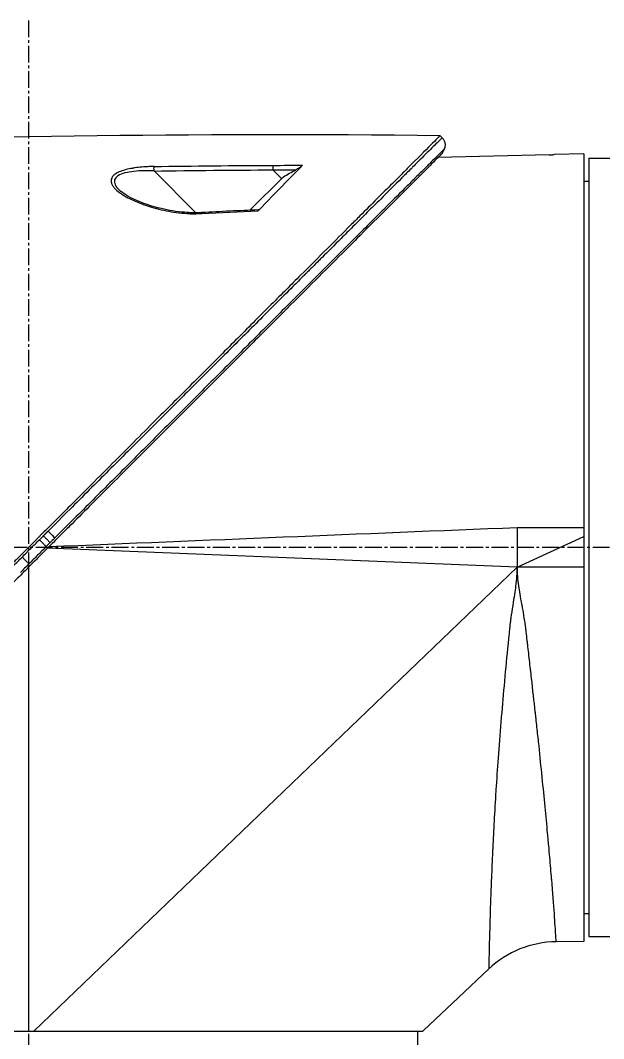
# Model space of a CAD drawing. Header units: millimetres. Extents: x 0 to 4378, y 0 to 2376.
# Drawn here: x 235.2 to 293.7, y 1539.2 to 1641.3 of the extents above; entities that cross this region are included whole.
import ezdxf

# ---------------------------------------------------------------- set-up
doc = ezdxf.new("R2010")
doc.units = ezdxf.units.MM
doc.header["$LTSCALE"] = 0.2
doc.linetypes.add('CENTER2', pattern=[1.125, 0.75, -0.125, 0.125, -0.125])
doc.layers.add('02_Center Line', color=1, linetype='CENTER2')

# ---------------------------------------------------------------- blocks, each defined once
blk = doc.blocks.new('A$C2641d59f')
for p, q in [((41.78, 1027.27), (41.57, 1027.47)), ((52.5, 1025.56), (41.35, 1025.27)), ((56, 1025.65), (53, 1025.57)), ((56, 1025.65), (56, 946.68)), ((56.5, 1025.2), (62.5, 1025.2)), ((56.5, 1025.2), (56.5, 947.2)), ((17.07, 1019.74), (12.88, 1023.93)), ((25.67, 1023.17), (24.8, 1024.04)), ((8.58, 1023.05), (8.58, 1023.05)), ((25.85, 1023.34), (22.5, 1020)), ((56, 1022.91), (56.5, 1022.92)), ((17.16, 1019.65), (17.16, 1019.65)), ((49.3, 988.2), (56, 988.2)), ((49.3, 988.2), (49.3, 984.2)), ((49.3, 984.2), (56, 987.28)), ((49.3, 984.2), (2.2, 986.12)), ((11.31, 986.65), (11.31, 986.65)), ((15.98, 986.84), (15.98, 986.84)), ((0.3, 984.22), (0.3, 937.7)), ((49.3, 984.2), (0.82, 937.7)), ((56, 984.2), (49.3, 984.2)), ((56, 949.49), (56.5, 949.48)), ((56, 946.68), (53.22, 946.66)), ((56.5, 947.2), (70.02, 947.2)), ((43.4, 941.06), (46.45, 943.94)), ((43.4, 941.07), (39.9, 937.77)), ((43.4, 941.07), (43.4, 941.06)), ((-38.7, 937.7), (39.83, 937.7)), ((39.3, 937.7), (39.3, 931.7))]:
    blk.add_line(p, q)
blk.add_arc((53.31, 936.66), 10, 90.5, 133.2998)
at = {"extrusion": (0, 0, -1)}
for centre, major_axis, ratio, start_param, end_param in [((31.99, -424.31), (-1152.82, -878.23), 0.999554, 2.208409, 2.216638), ((31.87, -428.98), (-1028.14, -1027.12), 0.999657, 2.342453, 2.350656), ((32.04, -431.82), (-1156.92, -885.23), 0.999556, 2.218747, 2.220785), ((31.91, -435.85), (-1032.99, -1031.98), 0.999657, 2.35066, 2.352222), ((66.04, 90.94), (433.6, 822.79), 0.999764, 5.746022, 5.752107), ((2.24, 987.82), (0.707, -0.708), 0.014107, 4.712384, 6.026259), ((39.91, 937.76), (-0.685, -0.645), 0.008693, 1.464682, 1.570872), ((39.91, 937.76), (0.685, 0.645), 0.008695, 4.606273, 4.712465)]:
    blk.add_ellipse(centre, major_axis=major_axis, ratio=ratio, start_param=start_param, end_param=end_param, dxfattribs=at)
for points, knots in [([(41.57, 1027.47), (41.57, 1027.47), (41.51, 1027.41), (41.25, 1027.15), (41.07, 1026.97), (40.32, 1026.22), (39.59, 1025.49), (38.41, 1024.31), (38.13, 1024.03), (37.51, 1023.41), (37.15, 1023.05), (35.81, 1021.71), (34.71, 1020.61), (33.21, 1019.11), (32.89, 1018.79), (31.82, 1017.72), (31.04, 1016.94), (29.38, 1015.28), (28.49, 1014.39), (27.11, 1013.01), (26.63, 1012.53), (25.65, 1011.55), (25.14, 1011.05), (24.1, 1010), (23.57, 1009.47), (21.87, 1007.77), (20.7, 1006.6), (18.89, 1004.79), (18.26, 1004.16), (16.98, 1002.88), (16.32, 1002.22), (14.96, 1000.86), (14.27, 1000.17), (13.21, 999.12), (12.86, 998.76), (11.75, 997.66), (11.01, 996.91), (8.63, 994.53), (6.98, 992.88), (4.94, 990.84), (4.53, 990.43), (3.59, 989.5), (3.06, 988.96), (2.16, 988.07), (1.84, 987.74), (1.4, 987.31), (1.34, 987.24), (1.2, 987.1), (1.13, 987.03), (0.81, 986.71), (0.61, 986.51), (0.26, 986.16), (0.16, 986.06), (-0.12, 985.78), (-0.27, 985.63), (-0.58, 985.32), (-0.73, 985.17), (-0.98, 984.92), (-1.09, 984.82), (-1.28, 984.63), (-1.36, 984.54), (-1.55, 984.35), (-1.66, 984.24), (-1.86, 984.04), (-1.95, 983.95), (-3.3, 982.6), (-4.57, 981.33), (-6.64, 979.27), (-7.44, 978.46), (-9.01, 976.89), (-9.78, 976.13), (-10.91, 974.99), (-11.27, 974.63), (-12.38, 973.53), (-13.11, 972.8), (-16.57, 969.33), (-19.24, 966.66), (-21.94, 963.97), (-22.07, 963.83), (-22.35, 963.56), (-22.48, 963.42), (-22.75, 963.15), (-22.89, 963.01), (-23.13, 962.77), (-23.23, 962.67), (-23.89, 962.02), (-24.43, 961.47), (-25.11, 960.79), (-25.26, 960.64), (-25.54, 960.36), (-25.67, 960.23), (-25.93, 959.97), (-26.06, 959.84), (-26.36, 959.54), (-26.52, 959.38), (-26.84, 959.06), (-27, 958.9), (-27.33, 958.58), (-27.5, 958.4), (-27.75, 958.15), (-27.83, 958.07), (-28.02, 957.89), (-28.13, 957.77), (-28.37, 957.53), (-28.5, 957.4), (-28.82, 957.09), (-29, 956.9), (-29.38, 956.52), (-29.57, 956.33), (-30.16, 955.74), (-30.54, 955.36), (-31.01, 954.89), (-31.1, 954.8), (-31.33, 954.57), (-31.47, 954.44), (-31.75, 954.15), (-31.9, 954), (-32.2, 953.7), (-32.35, 953.55), (-32.66, 953.24), (-32.81, 953.09), (-33.1, 952.8), (-33.24, 952.66), (-33.66, 952.24), (-33.93, 951.97), (-34.44, 951.46), (-34.69, 951.21), (-35.15, 950.75), (-35.37, 950.53), (-35.99, 949.91), (-36.37, 949.53), (-37.06, 948.84), (-37.37, 948.54), (-37.91, 947.99), (-38.15, 947.75), (-38.58, 947.32), (-38.77, 947.14), (-39.02, 946.88), (-39.1, 946.81), (-39.31, 946.59), (-39.44, 946.46), (-39.78, 946.13), (-39.96, 945.94), (-40.37, 945.53), (-40.56, 945.34), (-40.75, 945.15), (-40.8, 945.11), (-40.84, 945.06), (-40.85, 945.05), (-40.87, 945.03), (-40.87, 945.03), (-40.87, 945.03)], [-21.000836, -21.000836, -21.000836, -21.000836, -20.328863, -20.328863, -19.655828, -19.655828, -18.308332, -18.308332, -17.924512, -17.924512, -17.485993, -17.485993, -16.316696, -16.316696, -16.006668, -16.006668, -15.296307, -15.296307, -14.534305, -14.534305, -14.139555, -14.139555, -13.730091, -13.730091, -13.30546, -13.30546, -12.401825, -12.401825, -11.929878, -11.929878, -11.437802, -11.437802, -10.9252, -10.9252, -10.663362, -10.663362, -10.117833, -10.117833, -8.934625, -8.934625, -8.645977, -8.645977, -8.260408, -8.260408, -8.006475, -8.006475, -7.961161, -7.961161, -7.91407, -7.91407, -7.778509, -7.778509, -7.724161, -7.724161, -7.666804, -7.666804, -7.602838, -7.602838, -7.565627, -7.565627, -7.532521, -7.532521, -7.488032, -7.488032, -7.450837, -7.450837, -6.924212, -6.924212, -6.587553, -6.587553, -6.265466, -6.265466, -6.109966, -6.109966, -5.79866, -5.79866, -4.627003, -4.627003, -4.564096, -4.564096, -4.501625, -4.501625, -4.439084, -4.439084, -4.389917, -4.389917, -4.135415, -4.135415, -4.06302, -4.06302, -4.00074, -4.00074, -3.938004, -3.938004, -3.858125, -3.858125, -3.782258, -3.782258, -3.697501, -3.697501, -3.658476, -3.658476, -3.601749, -3.601749, -3.53559, -3.53559, -3.439968, -3.439968, -3.337887, -3.337887, -3.131131, -3.131131, -3.082568, -3.082568, -3.005474, -3.005474, -2.922888, -2.922888, -2.834293, -2.834293, -2.74619, -2.74619, -2.661641, -2.661641, -2.496608, -2.496608, -2.34096, -2.34096, -2.194458, -2.194458, -1.921626, -1.921626, -1.681164, -1.681164, -1.470918, -1.470918, -1.287493, -1.287493, -1.207074, -1.207074, -1.056347, -1.056347, -0.792008, -0.792008, -0.395398, -0.395398, -0.197631, -0.197631, -0.099394, -0.099394, 0, 0, 0, 0]), ([(41.78, 1027.26), (41.78, 1027.27), (41.7, 1027.19), (41.46, 1026.94), (41.35, 1026.84), (41.21, 1026.7), (41.03, 1026.52), (41.02, 1026.51), (41.02, 1026.51), (41.01, 1026.5), (40.85, 1026.34), (40.66, 1026.15), (40.43, 1025.92), (40.23, 1025.73), (40.01, 1025.51), (39.76, 1025.26), (39.73, 1025.23), (39.7, 1025.2), (39.67, 1025.16), (39.42, 1024.92), (39.15, 1024.65), (38.84, 1024.35), (38.82, 1024.32), (38.79, 1024.29), (38.76, 1024.26), (38.62, 1024.12), (38.46, 1023.97), (38.3, 1023.81), (38.21, 1023.71), (38.11, 1023.62), (38.01, 1023.52), (37.96, 1023.47), (37.91, 1023.42), (37.86, 1023.37), (37.81, 1023.32), (37.78, 1023.28), (37.72, 1023.23), (37.72, 1023.22), (37.71, 1023.22), (37.71, 1023.21), (37.02, 1022.53), (36.31, 1021.82), (35.61, 1021.12), (35.16, 1020.67), (34.71, 1020.23), (34.27, 1019.79), (33.78, 1019.3), (33.29, 1018.81), (32.83, 1018.35), (32.42, 1017.94), (32.02, 1017.55), (31.65, 1017.17), (30.93, 1016.46), (30.29, 1015.82), (29.74, 1015.27), (29.61, 1015.14), (29.49, 1015.03), (29.38, 1014.91), (29.07, 1014.6), (28.79, 1014.32), (28.54, 1014.08), (28.42, 1013.95), (28.31, 1013.84), (28.2, 1013.74), (28.17, 1013.7), (28.14, 1013.67), (28.11, 1013.64), (28.09, 1013.62), (28.07, 1013.61), (28.05, 1013.59), (28.03, 1013.56), (28.01, 1013.54), (27.98, 1013.52), (27.97, 1013.51), (27.96, 1013.5), (27.95, 1013.49), (27.95, 1013.48), (27.95, 1013.48), (27.95, 1013.48), (27.94, 1013.48), (27.94, 1013.48), (27.94, 1013.48), (27.94, 1013.47), (27.93, 1013.47), (27.92, 1013.45), (27.55, 1013.09), (27.18, 1012.71), (26.8, 1012.34), (25.66, 1011.2), (24.5, 1010.04), (23.33, 1008.87), (22.13, 1007.67), (20.92, 1006.47), (19.71, 1005.26), (18.46, 1004.02), (17.22, 1002.78), (15.98, 1001.54), (15.57, 1001.13), (15.17, 1000.73), (14.76, 1000.32), (14.53, 1000.1), (14.31, 999.87), (14.09, 999.65), (13.45, 999.01), (12.81, 998.38), (12.18, 997.74), (10.87, 996.44), (9.59, 995.15), (8.32, 993.89), (7.66, 993.23), (7.02, 992.59), (6.37, 991.95), (5.72, 991.29), (5.07, 990.64), (4.42, 990), (3.69, 989.27), (2.97, 988.54), (2.25, 987.83)], [0.0000275, 0.0000275, 0.0000275, 0.0000275, 0.0859853, 0.0859853, 0.0859853, 0.1241981, 0.1241981, 0.1241981, 0.125, 0.125, 0.125, 0.1589987, 0.1589987, 0.1589987, 0.1875, 0.1875, 0.1875, 0.1911709, 0.1911709, 0.1911709, 0.21875, 0.21875, 0.21875, 0.2212271, 0.2212271, 0.2212271, 0.234375, 0.234375, 0.234375, 0.2421875, 0.2421875, 0.2421875, 0.2460938, 0.2460938, 0.2460938, 0.2496161, 0.2496161, 0.2496161, 0.25, 0.25, 0.25, 0.2912742, 0.2912742, 0.2912742, 0.3179228, 0.3179228, 0.3179228, 0.3481944, 0.3481944, 0.3481944, 0.375, 0.375, 0.375, 0.4261619, 0.4261619, 0.4261619, 0.4375, 0.4375, 0.4375, 0.46875, 0.46875, 0.46875, 0.484375, 0.484375, 0.484375, 0.4893023, 0.4893023, 0.4893023, 0.4921875, 0.4921875, 0.4921875, 0.4960938, 0.4960938, 0.4960938, 0.4980469, 0.4980469, 0.4980469, 0.4986572, 0.4986572, 0.4986572, 0.4992676, 0.4992676, 0.4992676, 0.5, 0.5, 0.5, 0.5215625, 0.5215625, 0.5215625, 0.5877727, 0.5877727, 0.5877727, 0.656049, 0.656049, 0.656049, 0.7265974, 0.7265974, 0.7265974, 0.75, 0.75, 0.75, 0.7627993, 0.7627993, 0.7627993, 0.7996666, 0.7996666, 0.7996666, 0.8755356, 0.8755356, 0.8755356, 0.9146293, 0.9146293, 0.9146293, 0.9545641, 0.9545641, 0.9545641, 1, 1, 1, 1]), ([(41.78, 1027.26), (41.81, 1027.23), (41.84, 1027.19), (41.87, 1027.15), (41.9, 1027.11), (41.93, 1027.07), (41.95, 1027.02), (41.98, 1026.98), (42, 1026.93), (42.02, 1026.88), (42.03, 1026.83), (42.05, 1026.78), (42.06, 1026.73), (42.07, 1026.68), (42.07, 1026.62), (42.07, 1026.57), (42.07, 1026.52), (42.07, 1026.47), (42.06, 1026.41), (42.05, 1026.36), (42.04, 1026.31), (42.03, 1026.27), (42.01, 1026.22), (41.99, 1026.17), (41.97, 1026.13)], [0, 0, 0, 0, 0.125, 0.125, 0.125, 0.25, 0.25, 0.25, 0.375, 0.375, 0.375, 0.5, 0.5, 0.5, 0.625, 0.625, 0.625, 0.75, 0.75, 0.75, 0.875, 0.875, 0.875, 1, 1, 1, 1]), ([(41.97, 1026.13), (41.98, 1026.13), (41.87, 1026.02), (41.66, 1025.81), (41.55, 1025.7), (41.41, 1025.56), (41.24, 1025.39), (41.07, 1025.22), (40.87, 1025.03), (40.65, 1024.8), (40.42, 1024.58), (40.18, 1024.33), (39.9, 1024.06), (39.63, 1023.79), (39.33, 1023.49), (39.01, 1023.18), (38.7, 1022.86), (38.35, 1022.52), (37.99, 1022.16), (37.36, 1021.52), (36.66, 1020.83), (35.92, 1020.08), (35.49, 1019.66), (35.05, 1019.22), (34.6, 1018.77), (34.14, 1018.31), (33.66, 1017.84), (33.17, 1017.35), (32.2, 1016.38), (31.18, 1015.36), (30.12, 1014.3), (29.6, 1013.78), (29.06, 1013.24), (28.52, 1012.7), (28.09, 1012.27), (27.66, 1011.85), (27.23, 1011.41), (26.11, 1010.3), (24.96, 1009.15), (23.79, 1007.98), (22.62, 1006.81), (21.43, 1005.62), (20.22, 1004.41), (19, 1003.2), (17.77, 1001.97), (16.53, 1000.73), (15.91, 1000.1), (15.28, 999.48), (14.65, 998.85), (14.02, 998.22), (13.39, 997.59), (12.76, 996.96), (11.49, 995.69), (10.22, 994.42), (8.94, 993.14), (8.29, 992.5), (7.65, 991.86), (7.01, 991.22), (6.37, 990.57), (5.72, 989.93), (5.08, 989.29), (4.36, 988.57), (3.64, 987.85), (2.93, 987.14)], [0, 0, 0, 0, 0.0671031, 0.0671031, 0.0671031, 0.1029277, 0.1029277, 0.1029277, 0.1387919, 0.1387919, 0.1387919, 0.1747111, 0.1747111, 0.1747111, 0.2106779, 0.2106779, 0.2106779, 0.2467042, 0.2467042, 0.2467042, 0.3103939, 0.3103939, 0.3103939, 0.3465771, 0.3465771, 0.3465771, 0.383319, 0.383319, 0.383319, 0.4564224, 0.4564224, 0.4564224, 0.4927866, 0.4927866, 0.4927866, 0.5210907, 0.5210907, 0.5210907, 0.5939582, 0.5939582, 0.5939582, 0.6669229, 0.6669229, 0.6669229, 0.7399622, 0.7399622, 0.7399622, 0.7765034, 0.7765034, 0.7765034, 0.8130598, 0.8130598, 0.8130598, 0.886194, 0.886194, 0.886194, 0.9227702, 0.9227702, 0.9227702, 0.9593497, 0.9593497, 0.9593497, 1, 1, 1, 1]), ([(41.76, 1025.68), (41.76, 1025.68), (41.76, 1025.68), (41, 1024.92), (40.56, 1024.48), (39.83, 1023.75), (39.65, 1023.57), (38.01, 1021.93), (35.95, 1019.87), (32.87, 1016.79), (32.16, 1016.08), (29.68, 1013.6), (27.8, 1011.72), (24.8, 1008.72), (23.72, 1007.64), (21.46, 1005.38), (20.27, 1004.19), (17.75, 1001.67), (16.42, 1000.34), (13.62, 997.54), (12.14, 996.06), (9.88, 993.8), (9.1, 993.02), (7.02, 990.94), (5.71, 989.63), (4.08, 988), (3.76, 987.68), (3.22, 987.14), (3.03, 986.95), (2.62, 986.54), (2.46, 986.38), (2.12, 986.04), (1.94, 985.86), (1.6, 985.52), (1.44, 985.36), (1.01, 984.93), (0.72, 984.64), (0.36, 984.29), (0.29, 984.21), (0.12, 984.04), (0.03, 983.95), (-0.28, 983.64), (-0.44, 983.48), (-1.04, 982.88), (-1.45, 982.48), (-3.5, 980.42), (-5.16, 978.76), (-7.56, 976.36), (-8.32, 975.6), (-10.54, 973.38), (-11.98, 971.94), (-14.72, 969.2), (-16.02, 967.9), (-17.89, 966.03), (-18.47, 965.45), (-20.19, 963.74), (-21.3, 962.62), (-23.4, 960.52), (-24.39, 959.53), (-26.25, 957.67), (-27.13, 956.79), (-28.37, 955.55), (-28.75, 955.17), (-29.49, 954.43), (-29.84, 954.08), (-30.83, 953.09), (-31.46, 952.47), (-32.58, 951.34), (-33.09, 950.83), (-34.42, 949.5), (-35.19, 948.73), (-36.14, 947.78), (-36.39, 947.53), (-37.03, 946.89), (-37.39, 946.53), (-38.19, 945.73), (-38.56, 945.36), (-38.87, 945.05), (-38.92, 945), (-39.04, 944.88), (-39.09, 944.83), (-39.17, 944.76), (-39.18, 944.74), (-39.18, 944.74)], [-15.738203, -15.738203, -15.738203, -15.738203, -14.793481, -14.793481, -14.173934, -14.173934, -13.996984, -13.996984, -12.579476, -12.579476, -12.176243, -12.176243, -11.215253, -11.215253, -10.695697, -10.695697, -10.142358, -10.142358, -9.539575, -9.539575, -8.883963, -8.883963, -8.543526, -8.543526, -7.972636, -7.972636, -7.829924, -7.829924, -7.73886, -7.73886, -7.680875, -7.680875, -7.616244, -7.616244, -7.560081, -7.560081, -7.459116, -7.459116, -7.430908, -7.430908, -7.397967, -7.397967, -7.318024, -7.318024, -7.146824, -7.146824, -6.455961, -6.455961, -6.135134, -6.135134, -5.518203, -5.518203, -4.951279, -4.951279, -4.691225, -4.691225, -4.182012, -4.182012, -3.710062, -3.710062, -3.272291, -3.272291, -3.069642, -3.069642, -2.879581, -2.879581, -2.522736, -2.522736, -2.208798, -2.208798, -1.659444, -1.659444, -1.453529, -1.453529, -1.091939, -1.091939, -0.546675, -0.546675, -0.410051, -0.410051, -0.205023, -0.205023, 0, 0, 0, 0]), ([(41.76, 1025.68), (41.76, 1025.68), (41.73, 1025.65), (41.61, 1025.53), (41.53, 1025.45), (41.39, 1025.31), (41.37, 1025.29), (41.35, 1025.27)], [0, 0, 0, 0, 0.2643321, 0.2643321, 0.528758, 0.528758, 0.5707059, 0.5707059, 0.5707059, 0.5707059]), ([(52.5, 1025.56), (52.5, 1025.56), (52.5, 1025.56), (52.5, 1025.56), (52.5, 1025.56), (52.5, 1025.56), (52.51, 1025.56), (52.52, 1025.56), (52.55, 1025.56), (52.61, 1025.56), (52.65, 1025.56), (52.74, 1025.56), (52.79, 1025.56), (52.9, 1025.57), (52.95, 1025.57), (53, 1025.57)], [-0.07872826, -0.07872826, -0.07872826, -0.07872826, -0.07717203, -0.07717203, -0.07494405, -0.07494405, -0.06936392, -0.06936392, -0.04935694, -0.04935694, -0.03332942, -0.03332942, -0.01579755, -0.01579755, -0.000001, -0.000001, -0.000001, -0.000001]), ([(12.88, 1024.38), (12.66, 1024.38), (12.45, 1024.37), (12.25, 1024.36), (12.04, 1024.35), (11.88, 1024.34), (11.65, 1024.32), (11.42, 1024.3), (11.2, 1024.27), (10.99, 1024.25), (10.87, 1024.23), (10.77, 1024.21), (10.67, 1024.19), (10.58, 1024.18), (10.49, 1024.16), (10.39, 1024.14), (9.96, 1024.05), (9.58, 1023.94), (9.26, 1023.78), (9.13, 1023.72), (9.01, 1023.64), (8.91, 1023.57), (8.71, 1023.41), (8.63, 1023.25), (8.59, 1023.1), (8.56, 1022.99), (8.57, 1022.86), (8.6, 1022.75), (8.6, 1022.73), (8.61, 1022.71), (8.61, 1022.69), (8.63, 1022.64), (8.65, 1022.58), (8.68, 1022.53), (8.7, 1022.5), (8.72, 1022.47), (8.74, 1022.44), (8.79, 1022.36), (8.87, 1022.26), (8.94, 1022.19), (9.07, 1022.05), (9.23, 1021.91), (9.42, 1021.77), (9.52, 1021.7), (9.63, 1021.62), (9.75, 1021.54), (9.87, 1021.47), (9.98, 1021.4), (10.09, 1021.34), (10.52, 1021.1), (11.04, 1020.87), (11.6, 1020.66), (12.14, 1020.45), (12.68, 1020.28), (13.31, 1020.12), (13.33, 1020.12), (13.35, 1020.11), (13.37, 1020.11), (13.7, 1020.03), (14.03, 1019.96), (14.36, 1019.89), (14.69, 1019.83), (14.99, 1019.79), (15.36, 1019.74), (15.38, 1019.74), (15.4, 1019.74), (15.42, 1019.74), (15.77, 1019.7), (16.09, 1019.67), (16.47, 1019.66), (16.49, 1019.65), (16.51, 1019.65), (16.53, 1019.65), (16.9, 1019.64), (17.2, 1019.64), (17.66, 1019.67)], [0, 0, 0, 0, 0.03125, 0.03125, 0.03125, 0.0625, 0.0625, 0.0625, 0.09375, 0.09375, 0.09375, 0.110985, 0.110985, 0.110985, 0.125, 0.125, 0.125, 0.1875, 0.1875, 0.1875, 0.213151, 0.213151, 0.213151, 0.266654, 0.266654, 0.266654, 0.305187, 0.305187, 0.305187, 0.3125, 0.3125, 0.3125, 0.332554, 0.332554, 0.332554, 0.34375, 0.34375, 0.34375, 0.375, 0.375, 0.375, 0.4375, 0.4375, 0.4375, 0.469225, 0.469225, 0.469225, 0.5, 0.5, 0.5, 0.625, 0.625, 0.625, 0.746043, 0.746043, 0.746043, 0.75, 0.75, 0.75, 0.8125, 0.8125, 0.8125, 0.875, 0.875, 0.875, 0.877935, 0.877935, 0.877935, 0.9375, 0.9375, 0.9375, 0.940676, 0.940676, 0.940676, 1, 1, 1, 1]), ([(12.88, 1023.93), (12.19, 1023.96), (11.51, 1023.96), (10.22, 1023.82), (9.62, 1023.69), (8.89, 1023.21), (8.82, 1022.88), (9.07, 1022.37), (9.22, 1022.19), (9.4, 1022.01)], [0, 0, 0, 0, 0.125, 0.125, 0.25, 0.25, 0.375, 0.375, 0.4429497, 0.4429497, 0.4429497, 0.4429497]), ([(23.31, 1019.95), (24.32, 1020.95), (25.13, 1021.8), (26.65, 1023.36), (27.33, 1024.05), (27.77, 1024.51)], [0.000003, 0.000003, 0.000003, 0.000003, 0.596138, 0.596138, 1.498187, 1.498187, 1.498187, 1.498187]), ([(25.85, 1023.34), (26.05, 1023.46), (26.26, 1023.58), (26.67, 1023.81), (26.87, 1023.93), (27.08, 1024.05)], [-0.1420846, -0.1420846, -0.1420846, -0.1420846, -0.071052, -0.071052, 0, 0, 0, 0]), ([(27.08, 1024.05), (27.22, 1024.13), (27.35, 1024.21), (27.54, 1024.34), (27.61, 1024.38), (27.68, 1024.44), (27.71, 1024.45), (27.74, 1024.48), (27.76, 1024.5), (27.77, 1024.51)], [0, 0, 0, 0, 0.049407, 0.049407, 0.0845377, 0.0845377, 0.1006426, 0.1006426, 0.1144911, 0.1144911, 0.1144911, 0.1144911]), ([(17.65, 1019.76), (17.07, 1019.73), (16.49, 1019.74), (15.13, 1019.85), (14.35, 1019.98), (12.64, 1020.39), (11.71, 1020.7), (10.31, 1021.35), (9.75, 1021.69), (9.41, 1022.01)], [0, 0, 0, 0, 0.1731548, 0.1731548, 0.4163571, 0.4163571, 0.7396751, 0.7396751, 0.9899824, 0.9899824, 0.9899824, 0.9899824]), ([(23.31, 1019.95), (23.32, 1019.96), (23.33, 1019.97), (23.34, 1019.98), (23.35, 1019.99), (23.36, 1020.01), (23.36, 1020.02), (23.35, 1020.03), (23.34, 1020.04), (23.33, 1020.03)], [0.00000015, 0.00000015, 0.00000015, 0.00000015, 0.00611289, 0.00611289, 0.01218263, 0.01218263, 0.02278958, 0.02278958, 0.03285016, 0.03285016, 0.03285016, 0.03285016]), ([(1.78, 987.36), (1.81, 987.32), (1.85, 987.28), (1.89, 987.25), (1.92, 987.21), (1.96, 987.17), (2, 987.13), (2.04, 987.1), (2.07, 987.06), (2.11, 987.02), (2.14, 986.99), (2.18, 986.96), (2.21, 986.92), (2.24, 986.89), (2.27, 986.86), (2.3, 986.83), (2.32, 986.81), (2.35, 986.78), (2.37, 986.76), (2.39, 986.74), (2.41, 986.72), (2.42, 986.71), (2.44, 986.69), (2.45, 986.68), (2.46, 986.67)], [0, 0, 0, 0, 0.125, 0.125, 0.125, 0.25, 0.25, 0.25, 0.375, 0.375, 0.375, 0.5, 0.5, 0.5, 0.625, 0.625, 0.625, 0.75, 0.75, 0.75, 0.875, 0.875, 0.875, 1, 1, 1, 1]), ([(2.93, 987.14), (2.91, 987.12), (2.9, 987.11), (2.89, 987.1), (2.74, 986.95), (2.6, 986.81), (2.46, 986.67)], [0, 0, 0, 0, 0.084771, 0.084771, 0.084771, 1, 1, 1, 1]), ([(-0.35, 985.22), (-0.07, 985.51), (0.22, 985.8), (0.51, 986.09), (0.8, 986.38), (1.09, 986.67), (1.38, 986.96)], [0, 0, 0, 0, 0.499983, 0.499983, 0.499983, 1, 1, 1, 1]), ([(2.07, 986.28), (1.78, 985.99), (1.49, 985.7), (1.2, 985.41), (0.91, 985.12), (0.62, 984.83), (0.33, 984.54)], [0, 0, 0, 0, 0.500049, 0.500049, 0.500049, 1, 1, 1, 1]), ([(1.38, 986.96), (1.42, 986.93), (1.46, 986.89), (1.49, 986.85), (1.53, 986.81), (1.57, 986.78), (1.6, 986.74), (1.64, 986.7), (1.68, 986.67), (1.71, 986.63), (1.75, 986.59), (1.78, 986.56), (1.81, 986.53), (1.85, 986.5), (1.88, 986.47), (1.9, 986.44), (1.93, 986.41), (1.95, 986.39), (1.97, 986.37), (2, 986.35), (2.01, 986.33), (2.03, 986.31), (2.04, 986.3), (2.06, 986.29), (2.07, 986.28)], [0, 0, 0, 0, 0.125, 0.125, 0.125, 0.25, 0.25, 0.25, 0.375, 0.375, 0.375, 0.5, 0.5, 0.5, 0.625, 0.625, 0.625, 0.75, 0.75, 0.75, 0.875, 0.875, 0.875, 1, 1, 1, 1]), ([(-1.22, 984.36), (-1.08, 984.5), (-0.93, 984.65), (-0.64, 984.93), (-0.5, 985.08), (-0.35, 985.22)], [0.000007, 0.000007, 0.000007, 0.000007, 0.4987592, 0.4987592, 1, 1, 1, 1]), ([(-0.35, 985.22), (-0.32, 985.19), (-0.28, 985.15), (-0.24, 985.11), (-0.21, 985.08), (-0.17, 985.04), (-0.13, 985), (-0.1, 984.97), (-0.06, 984.93), (-0.02, 984.89), (0.01, 984.86), (0.04, 984.83), (0.07, 984.79), (0.11, 984.76), (0.14, 984.73), (0.17, 984.7), (0.19, 984.68), (0.22, 984.65), (0.24, 984.63), (0.26, 984.61), (0.28, 984.59), (0.29, 984.58), (0.31, 984.56), (0.32, 984.55), (0.33, 984.54)], [0, 0, 0, 0, 0.125, 0.125, 0.125, 0.25, 0.25, 0.25, 0.375, 0.375, 0.375, 0.496983, 0.496983, 0.496983, 0.625, 0.625, 0.625, 0.75, 0.75, 0.75, 0.875, 0.875, 0.875, 1, 1, 1, 1]), ([(49.3, 984.2), (49.28, 983.63), (49.22, 983), (49.14, 982.32), (49.14, 982.32), (49.14, 982.31), (49.14, 982.31), (49.11, 982.06), (49.07, 981.78), (49.02, 981.46), (48.97, 981.14), (48.92, 980.79), (48.86, 980.4), (48.86, 980.39), (48.86, 980.38), (48.85, 980.38), (48.78, 979.9), (48.72, 979.5), (48.67, 979.18), (48.65, 979.02), (48.63, 978.88), (48.62, 978.76), (48.61, 978.7), (48.6, 978.64), (48.59, 978.59), (48.59, 978.56), (48.59, 978.54), (48.58, 978.51), (48.58, 978.5), (48.58, 978.49), (48.58, 978.48), (48.58, 978.47), (48.58, 978.47), (48.58, 978.46), (48.58, 978.46), (48.58, 978.45), (48.58, 978.44), (48.57, 978.42), (48.56, 978.32), (48.55, 978.16), (48.54, 978.11), (48.53, 978.04), (48.53, 977.97), (48.52, 977.94), (48.52, 977.91), (48.52, 977.88), (48.51, 977.82), (48.5, 977.76), (48.5, 977.7), (48.5, 977.67), (48.49, 977.63), (48.49, 977.6), (48.49, 977.58), (48.48, 977.57), (48.48, 977.55), (48.48, 977.54), (48.48, 977.53), (48.48, 977.52), (48.48, 977.52), (48.48, 977.51), (48.48, 977.51), (48.48, 977.51), (48.48, 977.5), (48.48, 977.5), (48.46, 977.34), (48.45, 977.18), (48.43, 977.02), (48.42, 976.9), (48.41, 976.79), (48.4, 976.67), (48.39, 976.63), (48.39, 976.59), (48.38, 976.55), (48.26, 975.27), (48.14, 974.01), (48.02, 972.78), (47.91, 971.56), (47.81, 970.36), (47.71, 969.2), (47.71, 969.19), (47.71, 969.18), (47.71, 969.17), (47.49, 966.62), (47.33, 964.32), (47.19, 962.27), (47.18, 962.11), (47.17, 961.95), (47.16, 961.8), (47.03, 959.64), (46.93, 957.76), (46.85, 956.12), (46.85, 956.11), (46.85, 956.11), (46.85, 956.1), (46.8, 955.14), (46.76, 954.22), (46.73, 953.37), (46.69, 952.54), (46.66, 951.76), (46.64, 951.04), (46.64, 951.01), (46.64, 950.99), (46.63, 950.97), (46.62, 950.61), (46.61, 950.25), (46.6, 949.9), (46.59, 949.56), (46.58, 949.23), (46.57, 948.9), (46.57, 948.89), (46.57, 948.88), (46.57, 948.87), (46.57, 948.86), (46.57, 948.86), (46.57, 948.85), (46.56, 948.66), (46.55, 948.42), (46.55, 948.13), (46.54, 947.84), (46.53, 947.5), (46.52, 947.13), (46.52, 947.13), (46.52, 947.12), (46.52, 947.12), (46.51, 946.78), (46.5, 946.5), (46.5, 946.28), (46.49, 946.16), (46.49, 946.06), (46.49, 945.97), (46.49, 945.93), (46.49, 945.89), (46.49, 945.85), (46.49, 945.83), (46.49, 945.81), (46.49, 945.79), (46.49, 945.78), (46.49, 945.77), (46.49, 945.76), (46.48, 945.76), (46.48, 945.75), (46.48, 945.75), (46.48, 945.75), (46.48, 945.74), (46.48, 945.74), (46.48, 945.74), (46.48, 945.74), (46.48, 945.74), (46.48, 945.51), (46.48, 945.32), (46.47, 945.16), (46.47, 945.07), (46.47, 945), (46.47, 944.93), (46.47, 944.9), (46.47, 944.86), (46.47, 944.83), (46.47, 944.81), (46.46, 944.8), (46.46, 944.78), (46.46, 944.78), (46.46, 944.77), (46.46, 944.76), (46.46, 944.76), (46.46, 944.75), (46.46, 944.75), (46.46, 944.75), (46.46, 944.74), (46.46, 944.74), (46.46, 944.74), (46.46, 944.74), (46.46, 944.74), (46.46, 944.59), (46.46, 944.47), (46.46, 944.37), (46.46, 944.31), (46.45, 944.27), (46.45, 944.23), (46.45, 944.05), (46.45, 943.96), (46.45, 943.94), (46.45, 943.94), (46.45, 943.94), (46.45, 943.94)], [0, 0, 0, 0, 0.0310059, 0.0310059, 0.0310059, 0.03125, 0.03125, 0.03125, 0.046875, 0.046875, 0.046875, 0.0622559, 0.0622559, 0.0622559, 0.0625, 0.0625, 0.0625, 0.078125, 0.078125, 0.078125, 0.0859375, 0.0859375, 0.0859375, 0.0898438, 0.0898438, 0.0898438, 0.0917969, 0.0917969, 0.0917969, 0.0927734, 0.0927734, 0.0927734, 0.0932617, 0.0932617, 0.0932617, 0.09375, 0.09375, 0.09375, 0.1015625, 0.1015625, 0.1015625, 0.1043487, 0.1043487, 0.1043487, 0.1054688, 0.1054688, 0.1054688, 0.1074219, 0.1074219, 0.1074219, 0.1083984, 0.1083984, 0.1083984, 0.1088867, 0.1088867, 0.1088867, 0.1091309, 0.1091309, 0.1091309, 0.1092529, 0.1092529, 0.1092529, 0.109375, 0.109375, 0.109375, 0.1171875, 0.1171875, 0.1171875, 0.1230469, 0.1230469, 0.1230469, 0.125, 0.125, 0.125, 0.1875, 0.1875, 0.1875, 0.2495117, 0.2495117, 0.2495117, 0.25, 0.25, 0.25, 0.3661699, 0.3661699, 0.3661699, 0.375, 0.375, 0.375, 0.4995117, 0.4995117, 0.4995117, 0.5, 0.5, 0.5, 0.5625, 0.5625, 0.5625, 0.6230469, 0.6230469, 0.6230469, 0.625, 0.625, 0.625, 0.65625, 0.65625, 0.65625, 0.6865234, 0.6865234, 0.6865234, 0.6873779, 0.6873779, 0.6873779, 0.6884698, 0.6884698, 0.6884698, 0.71875, 0.71875, 0.71875, 0.7495117, 0.7495117, 0.7495117, 0.75, 0.75, 0.75, 0.78125, 0.78125, 0.78125, 0.796875, 0.796875, 0.796875, 0.8046875, 0.8046875, 0.8046875, 0.8085938, 0.8085938, 0.8085938, 0.8105469, 0.8105469, 0.8105469, 0.8115234, 0.8115234, 0.8115234, 0.8122559, 0.8122559, 0.8122559, 0.8125, 0.8125, 0.8125, 0.84375, 0.84375, 0.84375, 0.859375, 0.859375, 0.859375, 0.8671875, 0.8671875, 0.8671875, 0.8710938, 0.8710938, 0.8710938, 0.8730469, 0.8730469, 0.8730469, 0.8740234, 0.8740234, 0.8740234, 0.8747559, 0.8747559, 0.8747559, 0.875, 0.875, 0.875, 0.90625, 0.90625, 0.90625, 0.921875, 0.921875, 0.921875, 0.9914741, 0.9914741, 0.9914741, 0.9999925, 0.9999925, 0.9999925, 0.9999925]), ([(53.22, 946.66), (53.22, 946.66), (53.2, 946.91), (53.17, 947.37), (53.14, 947.85), (53.09, 948.56), (53.03, 949.44), (53.03, 949.44), (53.03, 949.45), (53.03, 949.46), (53.03, 949.46), (53.03, 949.47), (53.03, 949.48), (52.96, 950.42), (52.87, 951.58), (52.76, 952.91), (52.76, 952.93), (52.75, 952.95), (52.75, 952.97), (52.7, 953.65), (52.64, 954.37), (52.57, 955.13), (52.54, 955.51), (52.5, 955.91), (52.47, 956.31), (52.45, 956.51), (52.43, 956.71), (52.41, 956.92), (52.39, 957.12), (52.37, 957.33), (52.35, 957.54), (52.2, 959.22), (52.02, 961.09), (51.81, 963.13), (51.81, 963.15), (51.81, 963.17), (51.81, 963.2), (51.7, 964.19), (51.6, 965.23), (51.49, 966.3), (51.43, 966.84), (51.37, 967.4), (51.31, 967.96), (51.28, 968.25), (51.25, 968.53), (51.21, 968.82), (51.2, 968.96), (51.18, 969.11), (51.17, 969.25), (51.16, 969.32), (51.15, 969.4), (51.14, 969.47), (51.14, 969.5), (51.14, 969.54), (51.13, 969.58), (51.13, 969.59), (51.13, 969.61), (51.13, 969.63), (51.12, 969.65), (51.12, 969.67), (51.12, 969.69), (51, 970.77), (50.87, 971.91), (50.74, 973.09), (50.67, 973.68), (50.6, 974.28), (50.53, 974.9), (50.5, 975.2), (50.46, 975.51), (50.43, 975.83), (50.41, 975.98), (50.39, 976.14), (50.37, 976.3), (50.36, 976.38), (50.35, 976.45), (50.34, 976.53), (50.34, 976.57), (50.34, 976.61), (50.33, 976.65), (50.33, 976.69), (50.32, 976.73), (50.32, 976.76), (50.32, 976.78), (50.31, 976.82), (50.31, 976.85), (50.27, 977.17), (50.24, 977.45), (50.21, 977.69), (50.2, 977.81), (50.18, 977.92), (50.17, 978.02), (50.17, 978.07), (50.16, 978.11), (50.16, 978.15), (50.14, 978.25), (50.13, 978.33), (50.13, 978.4), (50.12, 978.45), (50.11, 978.49), (50.11, 978.52), (50.11, 978.54), (50.11, 978.56), (50.1, 978.57), (50.1, 978.58), (50.1, 978.58), (50.1, 978.59), (50.1, 978.6), (50.1, 978.6), (50.1, 978.6), (50.1, 978.61), (50.09, 978.64), (50.09, 978.66), (50.07, 978.84), (50.03, 979.07), (49.98, 979.35), (49.96, 979.51), (49.93, 979.67), (49.89, 979.86), (49.88, 979.95), (49.86, 980.05), (49.84, 980.15), (49.83, 980.2), (49.82, 980.25), (49.81, 980.3), (49.81, 980.33), (49.8, 980.35), (49.8, 980.38), (49.8, 980.39), (49.79, 980.41), (49.79, 980.42), (49.79, 980.43), (49.78, 980.45), (49.78, 980.46), (49.71, 980.85), (49.65, 981.21), (49.59, 981.52), (49.54, 981.82), (49.5, 982.09), (49.47, 982.31), (49.47, 982.32), (49.47, 982.32), (49.47, 982.33), (49.38, 982.98), (49.32, 983.61), (49.3, 984.2)], [0, 0, 0, 0, 0.121112, 0.121112, 0.121112, 0.248047, 0.248047, 0.248047, 0.249023, 0.249023, 0.249023, 0.25, 0.25, 0.25, 0.373166, 0.373166, 0.373166, 0.375, 0.375, 0.375, 0.4375, 0.4375, 0.4375, 0.46875, 0.46875, 0.46875, 0.484375, 0.484375, 0.484375, 0.5, 0.5, 0.5, 0.625, 0.625, 0.625, 0.626439, 0.626439, 0.626439, 0.6875, 0.6875, 0.6875, 0.71875, 0.71875, 0.71875, 0.734375, 0.734375, 0.734375, 0.742187, 0.742187, 0.742187, 0.746094, 0.746094, 0.746094, 0.748047, 0.748047, 0.748047, 0.749023, 0.749023, 0.749023, 0.75, 0.75, 0.75, 0.8125, 0.8125, 0.8125, 0.84375, 0.84375, 0.84375, 0.859375, 0.859375, 0.859375, 0.867187, 0.867187, 0.867187, 0.871094, 0.871094, 0.871094, 0.873047, 0.873047, 0.873047, 0.874878, 0.874878, 0.874878, 0.875773, 0.875773, 0.875773, 0.885526, 0.885526, 0.885526, 0.890625, 0.890625, 0.890625, 0.892844, 0.892844, 0.892844, 0.898437, 0.898437, 0.898437, 0.902344, 0.902344, 0.902344, 0.904297, 0.904297, 0.904297, 0.905273, 0.905273, 0.905273, 0.906006, 0.906006, 0.906006, 0.907746, 0.907746, 0.907746, 0.921875, 0.921875, 0.921875, 0.929687, 0.929687, 0.929687, 0.933594, 0.933594, 0.933594, 0.935547, 0.935547, 0.935547, 0.936523, 0.936523, 0.936523, 0.937012, 0.937012, 0.937012, 0.9375, 0.9375, 0.9375, 0.953125, 0.953125, 0.953125, 0.968506, 0.968506, 0.968506, 0.96875, 0.96875, 0.96875, 1, 1, 1, 1])]:
    blk.add_open_spline(points, degree=3, knots=knots)
for points in [[(41.57, 1027.47), (17.11, 1027.72), (-7.37, 1027.42), (-31.82, 1026.56)], [(41.97, 1026.13), (41.9, 1025.98), (41.83, 1025.83), (41.76, 1025.68)], [(12.88, 1023.93), (12.87, 1024.11), (12.87, 1024.31), (12.88, 1024.38)], [(24.8, 1024.49), (24.8, 1024.42), (24.79, 1024.22), (24.8, 1024.04)], [(9.4, 1022.01), (9.4, 1022.01), (9.41, 1022.01), (9.41, 1022.01)], [(23.33, 1020.03), (21.43, 1019.95), (19.54, 1019.86), (17.65, 1019.76)], [(17.65, 1019.76), (17.65, 1019.76), (17.66, 1019.72), (17.66, 1019.67)], [(2.36, 986.28), (18.01, 986.92), (33.65, 987.56), (49.3, 988.2)], [(1.38, 986.96), (1.51, 987.09), (1.65, 987.22), (1.78, 987.36)], [(2.46, 986.67), (2.33, 986.54), (2.2, 986.41), (2.07, 986.28)], [(0.33, 984.54), (0.04, 984.25), (-0.24, 983.97), (-0.53, 983.68)], [(46.45, 943.94), (46.45, 943.94), (46.45, 943.94), (46.45, 943.94)]]:
    blk.add_open_spline(points, degree=3)
blk.add_rational_spline([(1.78, 987.36), (1.94, 987.51), (2.09, 987.67), (2.25, 987.83)], [1, 1.00000000001, 1.00000000007, 1], degree=3)
at = {"layer": '02_Center Line', "ltscale": 11.288275}
for p, q in [((0.3, 1039.03), (0.3, 522.78)), ((162.71, 986.2), (-71.67, 986.2))]:
    blk.add_line(p, q, dxfattribs=at)

msp = doc.modelspace()

# ---------------------------------------------------------------- block references
msp.add_blockref('A$C2641d59f', (235.724, 602.257))

doc.saveas('drawing.dxf')
